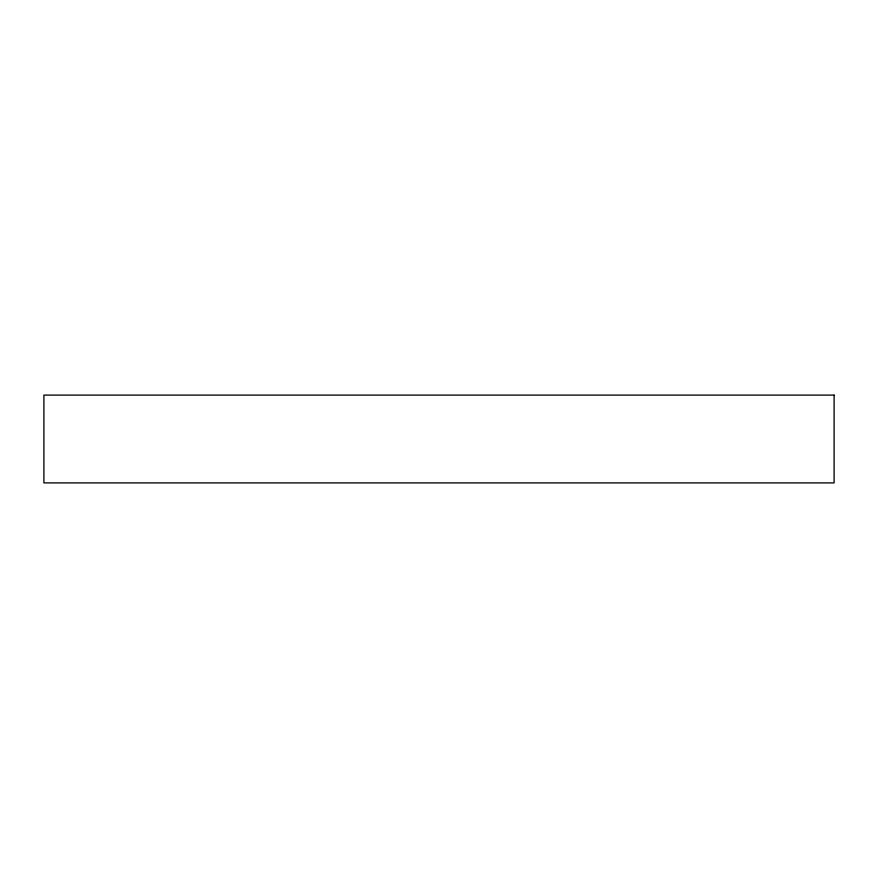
<?xml version="1.0" encoding="UTF-8"?>
<svg xmlns="http://www.w3.org/2000/svg" width="878" height="878" viewBox="0 0 878 878"><rect width="100%" height="100%" fill="white"/><g stroke="black" fill="none" stroke-linecap="round" stroke-linejoin="round"><path stroke-width="1.32" d="M834.1 395.1L43.9 395.1L43.9 482.9L834.1 482.9L834.1 395.1"/></g></svg>
